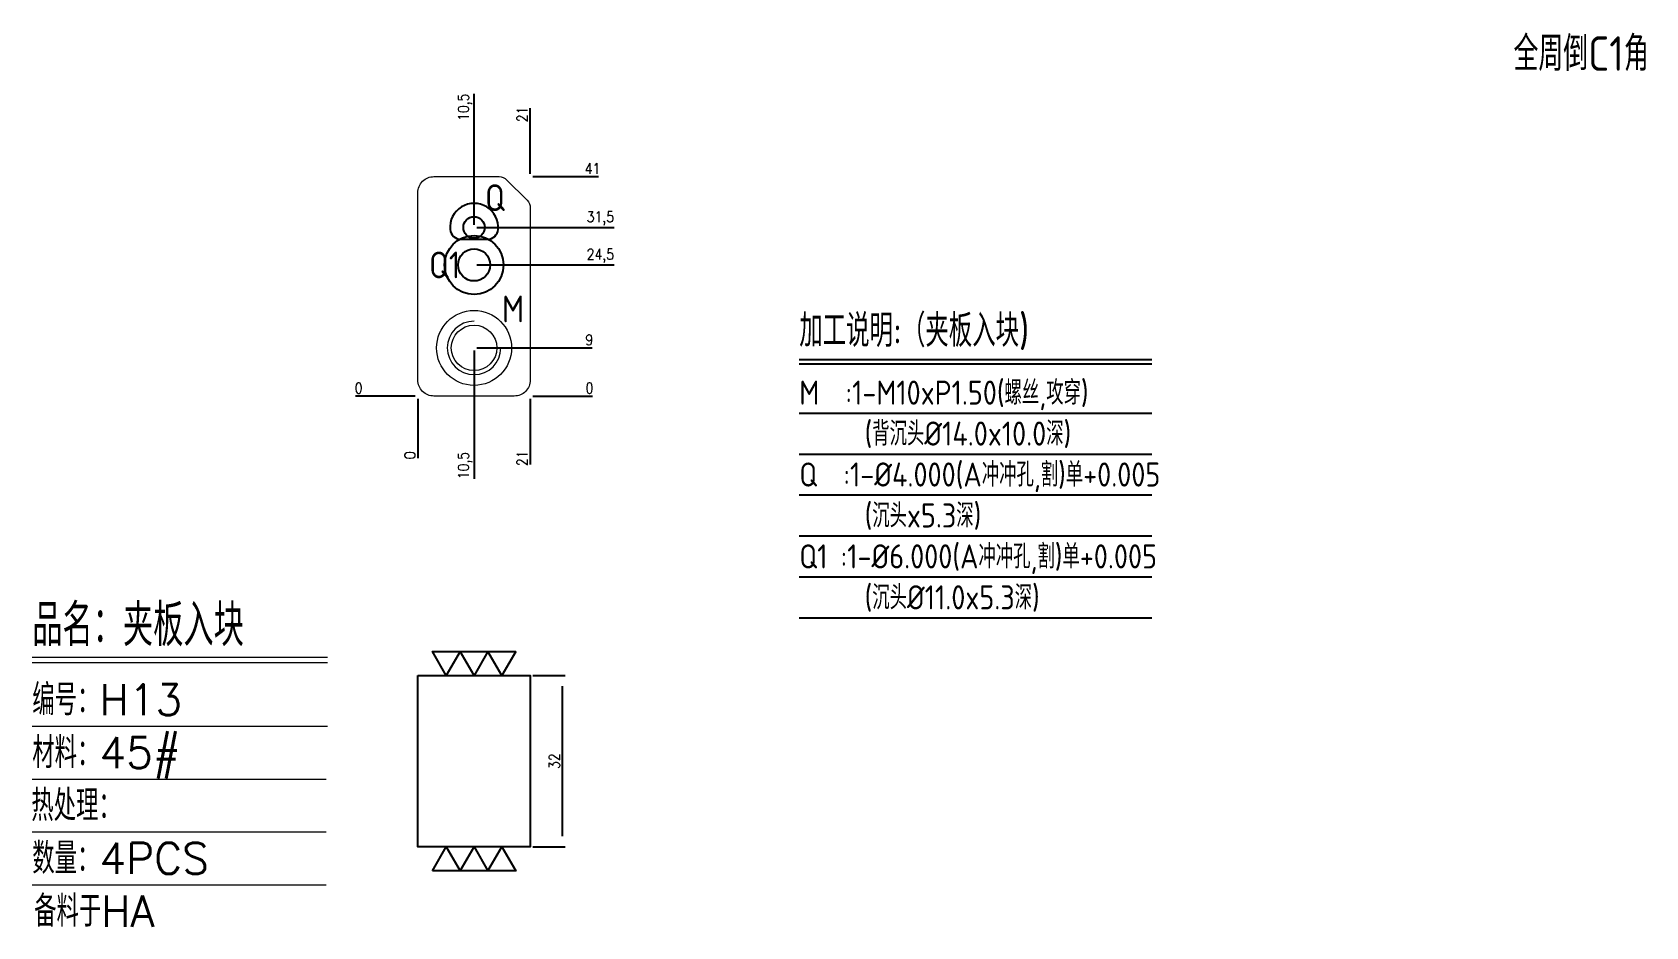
# Model space of a CAD drawing. Header units: millimetres. Extents: x 100140 to 100441, y 14692 to 14859.
import ezdxf
from ezdxf.enums import TextEntityAlignment as Align

# ---------------------------------------------------------------- set-up
doc = ezdxf.new("R2010")
doc.units = ezdxf.units.MM
doc.linetypes.add('DASHED', pattern=[0])
for name, color, linetype in [('DIM', 4, 'Continuous'), ('PH', 255, 'Continuous'), ('PH_P', 2, 'Continuous'), ('TEXT', 4, 'Continuous')]:
    doc.layers.add(name, color=color, linetype=linetype)
doc.styles.add('chinesef_fs', font='simplex.shx', dxfattribs={"bigfont": 'gbcbig.shx'})
doc.styles.add('gbenor', font='gbenor.shx', dxfattribs={"bigfont": 'gbcbig.shx'})
doc.styles.get("Standard").update_dxf_attribs({"font": 'txt.shx', "width": 0.85, "bigfont": 'ctxt.shx'})
doc.dimstyles.new('T-2-WX', dxfattribs={"dimtxt": 2, "dimasz": 2, "dimexe": 0.5, "dimexo": 0.5, "dimgap": 0.5, "dimtad": 1, "dimtxsty": 'Standard', "dimblk": 'OPEN30', "dimcen": 0, "dimazin": 3, "dimtfac": 1, "dimtmove": 0, "dimatfit": 3, "dimldrblk": 'OPEN30', "dimlwd": -1, "dimlwe": -1})

# ---------------------------------------------------------------- blocks, each defined once
blk = doc.blocks.new('*D7579')
at = {"layer": 'Defpoints', "color": 0}
for p in [(100232.91, 14738.88), (100238.91, 14738.88), (100232.91, 14706.88)]:
    blk.add_point(p, dxfattribs=at)
at = {"layer": 'DIM', "color": 0}
for p, q in [((100233.41, 14738.88), (100239.41, 14738.88)), ((100238.91, 14708.88), (100238.91, 14736.88)), ((100233.41, 14706.88), (100239.41, 14706.88))]:
    blk.add_line(p, q, dxfattribs=at)
at = {"layer": 'DIM', "color": 0, "insert": (100237.41, 14722.88), "char_height": 2, "attachment_point": 5, "rotation": 90}
blk.add_mtext('32', dxfattribs=at)
blk = doc.blocks.new('_Open30')
blk = doc.blocks.new('*D7580')
at = {"layer": 'Defpoints', "color": 0}
for p in [(100211.91, 14791.09), (100232.91, 14791.09), (100242.91, 14791.09)]:
    blk.add_point(p, dxfattribs=at)
at = {"layer": 'DIM', "color": 0}
blk.add_line((100233.41, 14791.09), (100244.54, 14791.09), dxfattribs=at)
at = {"layer": 'DIM', "color": 0, "insert": (100243.98, 14792.59), "char_height": 2, "attachment_point": 5}
blk.add_mtext('0', dxfattribs=at)
blk = doc.blocks.new('*D7581')
at = {"layer": 'Defpoints', "color": 0}
for p in [(100222.41, 14800.09), (100242.91, 14800.09), (100211.91, 14791.09)]:
    blk.add_point(p, dxfattribs=at)
at = {"layer": 'DIM', "color": 0}
for p, q in [((100222.91, 14800.09), (100234.91, 14800.09)), ((100234.91, 14800.09), (100238.91, 14800.09)), ((100238.91, 14800.09), (100244.46, 14800.09))]:
    blk.add_line(p, q, dxfattribs=at)
at = {"layer": 'DIM', "color": 0, "insert": (100243.93, 14801.59), "char_height": 2, "attachment_point": 5}
blk.add_mtext('9', dxfattribs=at)
blk = doc.blocks.new('*D7582')
at = {"layer": 'Defpoints', "color": 0}
for p in [(100222.41, 14815.59), (100242.91, 14815.59), (100211.91, 14791.09)]:
    blk.add_point(p, dxfattribs=at)
at = {"layer": 'DIM', "color": 0}
for p, q in [((100222.91, 14815.59), (100234.91, 14815.59)), ((100234.91, 14815.59), (100238.91, 14815.59)), ((100238.91, 14815.59), (100248.59, 14815.59))]:
    blk.add_line(p, q, dxfattribs=at)
at = {"layer": 'DIM', "color": 0, "insert": (100246, 14817.28), "char_height": 2, "attachment_point": 5}
blk.add_mtext('24,5', dxfattribs=at)
blk = doc.blocks.new('*D7583')
at = {"layer": 'Defpoints', "color": 0}
for p in [(100222.41, 14822.59), (100242.91, 14822.59), (100211.91, 14791.09)]:
    blk.add_point(p, dxfattribs=at)
at = {"layer": 'DIM', "color": 0}
for p, q in [((100222.91, 14822.59), (100234.91, 14822.59)), ((100234.91, 14822.59), (100238.91, 14822.59)), ((100238.91, 14822.59), (100248.59, 14822.59))]:
    blk.add_line(p, q, dxfattribs=at)
at = {"layer": 'DIM', "color": 0, "insert": (100246, 14824.28), "char_height": 2, "attachment_point": 5}
blk.add_mtext('31,5', dxfattribs=at)
blk = doc.blocks.new('*D7584')
at = {"layer": 'Defpoints', "color": 0}
for p in [(100232.91, 14832.09), (100242.91, 14832.09), (100211.91, 14791.09)]:
    blk.add_point(p, dxfattribs=at)
at = {"layer": 'DIM', "color": 0}
for p, q in [((100233.41, 14832.09), (100236.91, 14832.09)), ((100236.91, 14832.09), (100238.91, 14832.09)), ((100238.91, 14832.09), (100245.68, 14832.09))]:
    blk.add_line(p, q, dxfattribs=at)
at = {"layer": 'DIM', "color": 0, "insert": (100244.54, 14833.59), "char_height": 2, "attachment_point": 5}
blk.add_mtext('41', dxfattribs=at)
blk = doc.blocks.new('*D7585')
at = {"layer": 'Defpoints', "color": 0}
for p in [(100201.91, 14791.09), (100211.91, 14791.09), (100211.91, 14791.09)]:
    blk.add_point(p, dxfattribs=at)
at = {"layer": 'DIM', "color": 0}
blk.add_line((100211.41, 14791.09), (100200.28, 14791.09), dxfattribs=at)
at = {"layer": 'DIM', "color": 0, "insert": (100200.84, 14792.59), "char_height": 2, "attachment_point": 5}
blk.add_mtext('0', dxfattribs=at)
blk = doc.blocks.new('*D7586')
at = {"layer": 'Defpoints', "color": 0}
for p in [(100211.91, 14791.09), (100232.91, 14791.09), (100232.91, 14781.09)]:
    blk.add_point(p, dxfattribs=at)
at = {"layer": 'DIM', "color": 0}
for p, q in [((100232.91, 14790.59), (100232.91, 14787.09)), ((100232.91, 14787.09), (100232.91, 14785.09)), ((100232.91, 14785.09), (100232.91, 14778.32))]:
    blk.add_line(p, q, dxfattribs=at)
at = {"layer": 'DIM', "color": 0, "insert": (100231.41, 14779.46), "char_height": 2, "attachment_point": 5, "rotation": 90}
blk.add_mtext('21', dxfattribs=at)
blk = doc.blocks.new('*D7587')
at = {"layer": 'Defpoints', "color": 0}
for p in [(100222.41, 14800.09), (100211.91, 14791.09), (100222.41, 14781.09)]:
    blk.add_point(p, dxfattribs=at)
at = {"layer": 'DIM', "color": 0}
for p, q in [((100222.41, 14799.59), (100222.41, 14789.09)), ((100222.41, 14789.09), (100222.41, 14785.09)), ((100222.41, 14785.09), (100222.41, 14775.65))]:
    blk.add_line(p, q, dxfattribs=at)
at = {"layer": 'DIM', "color": 0, "insert": (100220.72, 14778.12), "char_height": 2, "attachment_point": 5, "rotation": 90}
blk.add_mtext('10,5', dxfattribs=at)
blk = doc.blocks.new('*D7588')
at = {"layer": 'Defpoints', "color": 0}
for p in [(100211.91, 14791.09), (100211.91, 14791.09), (100211.91, 14781.09)]:
    blk.add_point(p, dxfattribs=at)
at = {"layer": 'DIM', "color": 0}
blk.add_line((100211.91, 14790.59), (100211.91, 14779.46), dxfattribs=at)
at = {"layer": 'DIM', "color": 0, "insert": (100210.41, 14780.02), "char_height": 2, "attachment_point": 5, "rotation": 90}
blk.add_mtext('0', dxfattribs=at)
blk = doc.blocks.new('*D7589')
at = {"layer": 'Defpoints', "color": 0}
for p in [(100232.91, 14842.09), (100232.91, 14832.09), (100211.91, 14791.09)]:
    blk.add_point(p, dxfattribs=at)
at = {"layer": 'DIM', "color": 0}
for p, q in [((100232.91, 14838.09), (100232.91, 14844.86)), ((100232.91, 14836.09), (100232.91, 14838.09)), ((100232.91, 14832.59), (100232.91, 14836.09))]:
    blk.add_line(p, q, dxfattribs=at)
at = {"layer": 'DIM', "color": 0, "insert": (100231.41, 14843.72), "char_height": 2, "attachment_point": 5, "rotation": 90}
blk.add_mtext('21', dxfattribs=at)
blk = doc.blocks.new('*D7590')
at = {"layer": 'Defpoints', "color": 0}
for p in [(100222.41, 14842.09), (100222.41, 14822.59), (100211.91, 14791.09)]:
    blk.add_point(p, dxfattribs=at)
at = {"layer": 'DIM', "color": 0}
for p, q in [((100222.41, 14838.09), (100222.41, 14847.53)), ((100222.41, 14834.09), (100222.41, 14838.09)), ((100222.41, 14823.09), (100222.41, 14834.09))]:
    blk.add_line(p, q, dxfattribs=at)
at = {"layer": 'DIM', "color": 0, "insert": (100220.72, 14845.06), "char_height": 2, "attachment_point": 5, "rotation": 90}
blk.add_mtext('10,5', dxfattribs=at)

msp = doc.modelspace()

# ---------------------------------------------------------------- linework, layer by layer
at = {"layer": 'DIM', "color": 4, "linetype": 'Continuous', "lineweight": 13}
for p, q in [((100139.872, 14742.338), (100195.032, 14742.338)), ((100139.872, 14741.322), (100195.032, 14741.322)), ((100139.872, 14729.413), (100195.032, 14729.413)), ((100139.872, 14719.538), (100194.792, 14719.538)), ((100139.872, 14709.662), (100194.792, 14709.662)), ((100139.872, 14699.787), (100194.792, 14699.787))]:
    msp.add_line(p, q, dxfattribs=at)
at = {"layer": 'DIM', "color": 4}
for points in [[(100230.203, 14743.383), (100227.605, 14738.883), (100225.007, 14743.383), (100222.409, 14738.883), (100219.811, 14743.383), (100217.213, 14738.883), (100214.615, 14743.383), (100230.203, 14743.383)], [(100214.615, 14702.383), (100217.213, 14706.883), (100219.811, 14702.383), (100222.409, 14706.883), (100225.007, 14702.383), (100227.605, 14706.883), (100230.203, 14702.383), (100214.615, 14702.383)]]:
    msp.add_lwpolyline(points, close=True, dxfattribs=at)
at = {"layer": 'PH', "color": 2}
msp.add_lwpolyline([(100211.909, 14738.883), (100232.909, 14738.883), (100232.909, 14706.883), (100211.909, 14706.883)], close=True, dxfattribs=at)
at = {"layer": 'PH_P', "linetype": 'Continuous', "lineweight": 15}
msp.add_lwpolyline([(100232.909, 14826.263), (100232.909, 14794.092, -0.4142136), (100229.909, 14791.092), (100214.909, 14791.092, -0.4142136), (100211.909, 14794.092), (100211.909, 14829.092, -0.4142136), (100214.909, 14832.092), (100227.08, 14832.092, -0.1989124), (100228.495, 14831.506), (100232.323, 14827.677, -0.1989124)], format="xyb", close=True, dxfattribs=at)
at = {"layer": 'PH_P', "linetype": 'Continuous'}
msp.add_lwpolyline([(100226.894, 14822.232, 1.0834727), (100217.923, 14822.232, 0.3909469), (100219.917, 14820.392), (100224.901, 14820.392, 0.3909469)], format="xyb", close=True, dxfattribs=at)
at = {"layer": 'PH_P', "color": 1}
for centre, radius in [((100222.409, 14822.592), 2), ((100222.409, 14815.592), 3)]:
    msp.add_circle(centre, radius, dxfattribs=at)
at = {"layer": 'PH_P'}
msp.add_circle((100222.409, 14815.592), 5.5, dxfattribs=at)
at = {"layer": 'PH_P', "linetype": 'DASHED', "lineweight": 18, "ltscale": 2}
msp.add_circle((100222.409, 14800.092), 7, dxfattribs=at)
at = {"layer": 'PH_P', "lineweight": 18}
msp.add_circle((100222.409, 14800.092), 4.25, dxfattribs=at)
msp.add_arc((100222.409, 14800.092), 5, 90, 0, dxfattribs=at)
at = {"layer": 'TEXT', "color": 3}
for p, q in [((100283.161, 14797.924), (100349.008, 14797.924)), ((100283.161, 14797.136), (100349.008, 14797.136)), ((100283.161, 14787.911), (100349.008, 14787.911)), ((100283.161, 14780.261), (100349.008, 14780.261)), ((100283.161, 14772.611), (100349.008, 14772.611)), ((100283.161, 14764.961), (100349.008, 14764.961)), ((100283.161, 14757.311), (100349.008, 14757.311)), ((100283.161, 14749.661), (100349.008, 14749.661))]:
    msp.add_line(p, q, dxfattribs=at)

# ---------------------------------------------------------------- texts
at = {"layer": 'DIM', "color": 3, "linetype": 'Continuous', "lineweight": 13, "style": 'chinesef_fs'}
for s, height, p in [('品名：夹板入块', 7.8423, (100139.872, 14744.371)), ('编号：H13', 5.8091, (100139.872, 14731.446)), ('材料：45#', 5.8091, (100139.872, 14721.571)), ('热处理：', 5.8091, (100139.694, 14711.695)), ('数量：4PCS', 5.8091, (100139.872, 14701.82)), ('备料于HA', 5.8091, (100140.225, 14691.945))]:
    msp.add_text(s, height=height, dxfattribs=at).set_placement(p)
at = {"layer": 'TEXT', "color": 4, "lineweight": 18, "style": 'gbenor'}
msp.add_text('全周倒C1角', height=6.4521, dxfattribs=at).set_placement((100416.59, 14851.856))
at = {"layer": 'TEXT', "color": 4, "style": 'gbenor'}
for s, p in [('Q', (100226.309, 14828.162)), ('Q1', (100216.909, 14815.592)), ('M', (100229.692, 14807.375))]:
    msp.add_text(s, height=5, dxfattribs=at).set_placement(p, align=Align.MIDDLE_CENTER)
for s, height, p in [('加工说明:（夹板入块)', 6.075, (100283.161, 14800.286)), ('M  :1-M10xP1.50(螺丝,攻穿)', 4.5, (100283.161, 14789.486)), ('     (背沉头%%c14.0x10.0深)', 4.5, (100283.161, 14781.836)), ('     (沉头x5.3深)', 4.5, (100283.161, 14766.536)), ('     (沉头%%c11.0x5.3深)', 4.5, (100283.161, 14751.236))]:
    msp.add_text(s, height=height, dxfattribs=at).set_placement(p)
at = {"layer": 'TEXT', "color": 1, "style": 'gbenor'}
for s, p in [('Q  :1-%%c4.000(A冲冲孔,割)单+0.005', (100283.161, 14774.186)), ('Q1 :1-%%c6.000(A冲冲孔,割)单+0.005', (100283.161, 14758.886))]:
    msp.add_text(s, height=4.5, dxfattribs=at).set_placement(p)

# ---------------------------------------------------------------- dimensions: what is measured, and where the dimension line sits
at = {"layer": 'DIM', "color": 4}
for feature_location, offset, dtype, origin, picture, middle in [((100222.409, 14822.592), (0, 19.5), 1, (100211.909, 14791.092), '*D7590', (100220.718, 14845.061)), ((100232.909, 14832.092), (0, 10), 1, (100211.909, 14791.092), '*D7589', (100231.409, 14843.725)), ((100232.909, 14832.092), (10, 0), 0, (100211.909, 14791.092), '*D7584', (100244.542, 14833.592)), ((100222.409, 14822.592), (20.5, 0), 0, (100211.909, 14791.092), '*D7583', (100245.999, 14824.282)), ((100222.409, 14815.592), (20.5, 0), 0, (100211.909, 14791.092), '*D7582', (100245.999, 14817.282)), ((100222.409, 14800.092), (20.5, 0), 0, (100211.909, 14791.092), '*D7581', (100243.935, 14801.592)), ((100222.409, 14800.092), (0, -19), 1, (100211.909, 14791.092), '*D7587', (100220.718, 14778.123)), ((100211.908775651, 14791.091648493), (-10, 0), 0, (100211.908775651, 14791.091648493), '*D7585', (100200.842108984, 14792.591648493)), ((100232.908775671, 14791.091648493), (10, 0), 0, (100211.908775651, 14791.091648493), '*D7580', (100243.975442338, 14792.591648493)), ((100211.908775651, 14791.091648493), (0, -10), 1, (100211.908775651, 14791.091648493), '*D7588', (100210.408775651, 14780.024981826)), ((100232.909, 14791.092), (0, -10), 1, (100211.909, 14791.092), '*D7586', (100231.409, 14779.458))]:
    dim = msp.add_ordinate_dim(feature_location=feature_location, offset=offset, dtype=dtype, origin=origin, dimstyle='T-2-WX', dxfattribs=at)
    dim.commit()
    dim.dimension.update_dxf_attribs({"geometry": picture, "text_midpoint": middle})
at = {"layer": 'DIM', "color": 2}
dim = msp.add_linear_dim(base=(100238.909, 14738.883), p1=(100232.909, 14706.883), p2=(100232.909, 14738.883), angle=90, dimstyle='T-2-WX', dxfattribs=at)
dim.commit()
dim.dimension.update_dxf_attribs({"geometry": '*D7579', "text_midpoint": (100237.409, 14722.883)})

doc.saveas('drawing.dxf')
